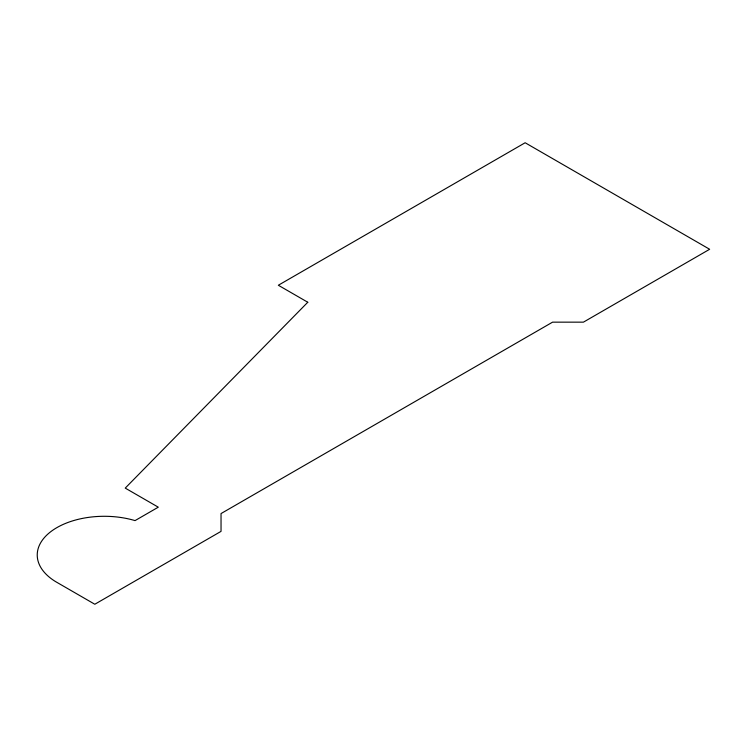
<?xml version="1.0" encoding="UTF-8"?>
<svg xmlns="http://www.w3.org/2000/svg" width="747" height="747" viewBox="0 0 747 747"><rect width="100%" height="100%" fill="white"/><g stroke="black" fill="none" stroke-linecap="round" stroke-linejoin="round"><path stroke-width="1.12" d="M307.783 302.255L125.244 488.108L158.289 507.185L135.048 520.603A67.043 38.704 0 0 0 50.675 531.752A67.043 38.704 0 0 0 55.651 581.642L94.813 604.248L221.037 531.369L221.037 513.562L552.575 322.153L583.426 322.153L709.65 249.274L525.15 142.752L278.332 285.251L307.783 302.255"/></g></svg>
